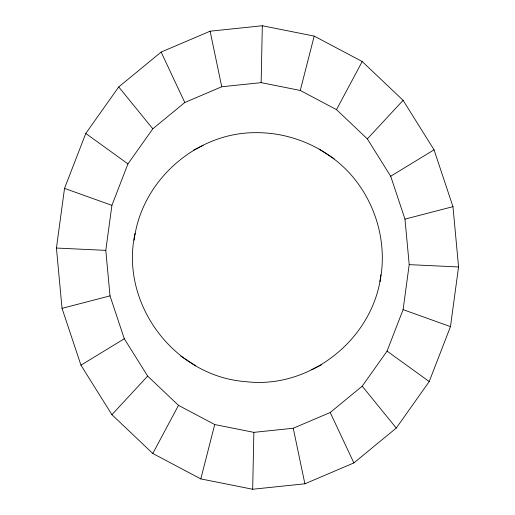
<?xml version="1.0" encoding="UTF-8"?>
<svg xmlns="http://www.w3.org/2000/svg" width="515" height="515" viewBox="0 0 515 515"><rect width="100%" height="100%" fill="white"/><g stroke="black" fill="none" stroke-linecap="round" stroke-linejoin="round"><path stroke-width="0.77" d="M252.678 489.25L200.805 478.905L152.788 453.477L111.91 414.684L80.958 365.187L62.032 308.35L56.431 248.043L64.529 188.387L85.78 133.437L118.727 86.945L161.137 52.073L210.114 31.203L262.322 25.75L314.195 36.095L362.212 61.523L403.091 100.316L434.042 149.814L452.968 206.65L458.569 266.957L450.471 326.613L429.22 381.564L396.273 428.055L353.863 462.927L304.886 483.797L252.678 489.25L253.863 432.355L214.723 424.547L178.499 405.363L147.657 376.098L124.302 338.748L110.023 295.868L105.794 250.367L111.903 205.356L127.939 163.899L152.801 128.814L184.795 102.504L221.746 86.758L261.137 82.645L300.277 90.453L336.501 109.637L367.343 138.902L390.698 176.252L404.977 219.132L409.206 264.633L403.097 309.644L387.061 351.101L362.2 386.186L330.205 412.496L293.254 428.242L253.863 432.355M261.137 82.645L262.322 25.75M134.17 240.215C141.149 181.409 195.088 133.102 254.397 132.677C289.321 132.027 323.909 146.318 348.056 171.547C375.416 200.509 387.911 242.526 379.948 281.666C368.65 342.675 307.545 389.282 245.475 381.615C174.07 376.259 119.615 303.47 135.052 233.334M379.948 281.666L380.83 274.785M200.805 478.905L214.723 424.547M300.277 90.453L314.195 36.095M152.788 453.477L178.499 405.363M336.501 109.637L362.212 61.523M111.91 414.684L147.657 376.098M367.343 138.902L403.091 100.316M80.958 365.187L124.302 338.748M390.698 176.252L434.042 149.814M193.576 150.142L203.187 145.359M311.813 369.641L321.424 364.858M62.032 308.35L110.023 295.868M404.977 219.132L452.968 206.65M56.431 248.043L105.794 250.367M409.206 264.633L458.569 266.957M64.529 188.387L111.903 205.356M403.097 309.644L450.471 326.613M319.216 149.163L334.216 158.865M180.784 356.135L195.784 365.837M85.78 133.437L127.939 163.899M387.061 351.101L429.22 381.564M118.727 86.945L152.801 128.814M362.2 386.186L396.273 428.055M161.137 52.073L184.795 102.504M330.205 412.496L353.863 462.927M210.114 31.203L221.746 86.758M293.254 428.242L304.886 483.797"/></g></svg>
